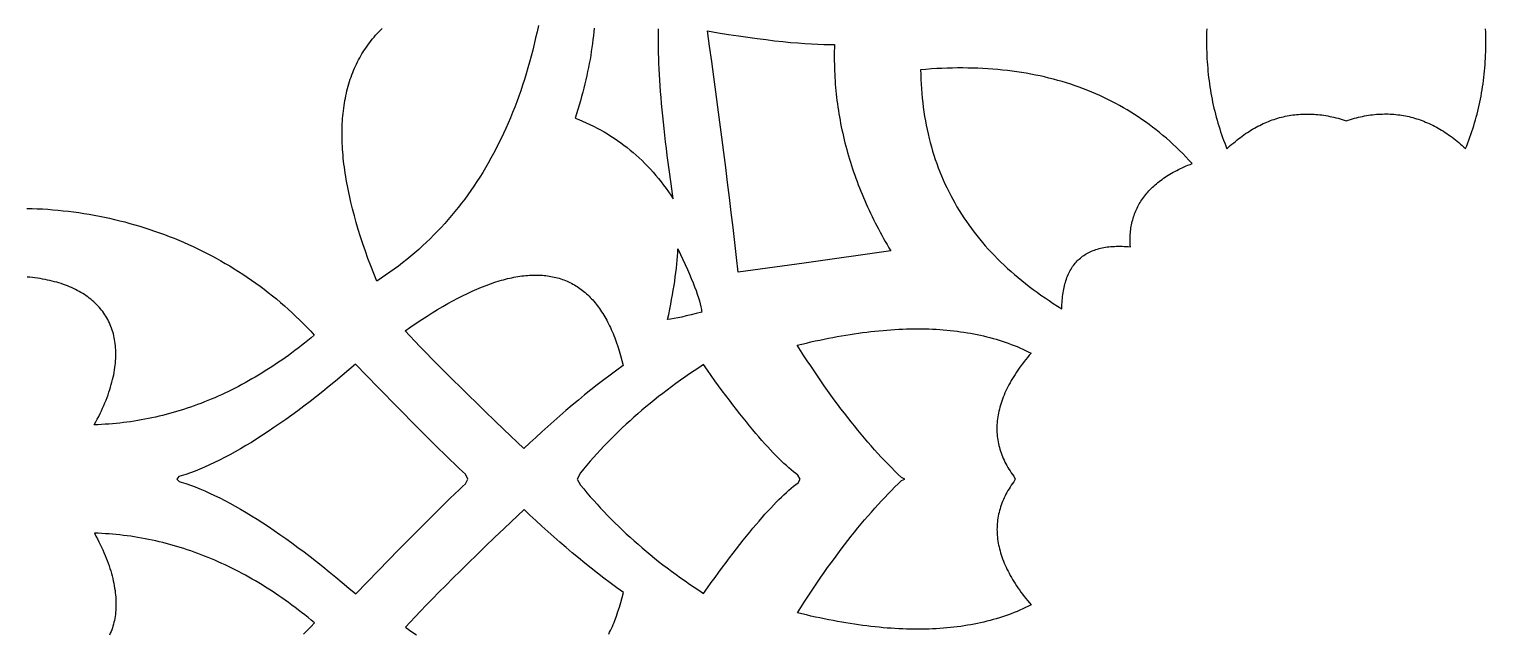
# Model space of a CAD drawing. Extents: x -350 to 350, y -250 to 250.
# Drawn here: x -47 to 5, y -5.5 to 16 of the extents above; entities that cross this region are included whole.
import ezdxf

# ---------------------------------------------------------------- set-up
doc = ezdxf.new("R2010")
doc.units = 0
doc.layers.add('BITMAP_LAYER', color=18, linetype='CONTINUOUS')

msp = doc.modelspace()

# ---------------------------------------------------------------- linework, layer by layer
at = {"layer": 'BITMAP_LAYER'}
for points in [[(-28.804, 16.166), (-28.851, 15.944), (-28.9, 15.724), (-28.951, 15.507), (-29.005, 15.291), (-29.06, 15.078), (-29.117, 14.867), (-29.176, 14.658), (-29.237, 14.451), (-29.301, 14.247), (-29.366, 14.044), (-29.433, 13.844), (-29.503, 13.646), (-29.574, 13.45), (-29.648, 13.256), (-29.723, 13.064), (-29.801, 12.875), (-29.88, 12.687), (-29.962, 12.502), (-30.045, 12.319), (-30.131, 12.138), (-30.219, 11.959), (-30.308, 11.782), (-30.4, 11.608), (-30.494, 11.435), (-30.589, 11.265), (-30.687, 11.097), (-30.787, 10.931), (-30.889, 10.767), (-30.993, 10.606), (-31.099, 10.446), (-31.207, 10.289), (-31.317, 10.134), (-31.428, 9.981), (-31.543, 9.83), (-31.659, 9.681), (-31.777, 9.534), (-31.897, 9.39), (-32.019, 9.247), (-32.143, 9.107), (-32.269, 8.969), (-32.397, 8.833), (-32.528, 8.7), (-32.66, 8.568), (-32.794, 8.439), (-32.931, 8.311), (-33.069, 8.186), (-33.209, 8.063), (-33.352, 7.942), (-33.496, 7.824), (-33.643, 7.707), (-33.791, 7.593), (-33.942, 7.481), (-34.094, 7.37), (-34.249, 7.263), (-34.405, 7.157), (-34.564, 7.053), (-34.673, 7.326), (-34.777, 7.596), (-34.876, 7.862), (-34.969, 8.125), (-35.058, 8.384), (-35.142, 8.64), (-35.221, 8.892), (-35.295, 9.141), (-35.363, 9.387), (-35.427, 9.629), (-35.486, 9.867), (-35.513, 9.986), (-35.539, 10.103), (-35.564, 10.219), (-35.588, 10.335), (-35.61, 10.449), (-35.631, 10.563), (-35.651, 10.676), (-35.67, 10.788), (-35.687, 10.899), (-35.704, 11.01), (-35.719, 11.119), (-35.732, 11.228), (-35.745, 11.335), (-35.756, 11.442), (-35.766, 11.548), (-35.774, 11.654), (-35.782, 11.758), (-35.788, 11.861), (-35.793, 11.964), (-35.796, 12.066), (-35.799, 12.167), (-35.8, 12.267), (-35.799, 12.366), (-35.798, 12.464), (-35.795, 12.562), (-35.791, 12.658), (-35.786, 12.754), (-35.78, 12.849), (-35.772, 12.943), (-35.763, 13.036), (-35.753, 13.129), (-35.742, 13.22), (-35.729, 13.311), (-35.715, 13.401), (-35.7, 13.49), (-35.683, 13.578), (-35.665, 13.665), (-35.646, 13.751), (-35.626, 13.837), (-35.605, 13.921), (-35.582, 14.005), (-35.558, 14.088), (-35.533, 14.17), (-35.506, 14.251), (-35.478, 14.331), (-35.449, 14.411), (-35.419, 14.489), (-35.388, 14.567), (-35.355, 14.644), (-35.321, 14.72), (-35.285, 14.795), (-35.249, 14.87), (-35.211, 14.943), (-35.172, 15.016), (-35.132, 15.088), (-35.09, 15.158), (-35.047, 15.228), (-35.003, 15.298), (-34.958, 15.366), (-34.911, 15.433), (-34.863, 15.5), (-34.814, 15.566), (-34.764, 15.631), (-34.712, 15.695), (-34.659, 15.758), (-34.605, 15.82), (-34.55, 15.882), (-34.493, 15.942), (-34.435, 16.002), (-34.376, 16.061)], [(-26.819, 16.076), (-26.831, 15.94), (-26.844, 15.803), (-26.859, 15.664), (-26.876, 15.525), (-26.895, 15.385), (-26.916, 15.245), (-26.939, 15.103), (-26.963, 14.96), (-26.989, 14.817), (-27.017, 14.672), (-27.047, 14.527), (-27.079, 14.381), (-27.112, 14.234), (-27.148, 14.086), (-27.185, 13.937), (-27.224, 13.787), (-27.265, 13.636), (-27.307, 13.485), (-27.352, 13.332), (-27.398, 13.179), (-27.446, 13.025), (-27.496, 12.87), (-27.361, 12.816), (-27.227, 12.76), (-27.095, 12.701), (-26.965, 12.641), (-26.836, 12.577), (-26.709, 12.512), (-26.584, 12.444), (-26.46, 12.374), (-26.339, 12.302), (-26.218, 12.227), (-26.1, 12.15), (-25.983, 12.07), (-25.868, 11.988), (-25.754, 11.904), (-25.642, 11.818), (-25.532, 11.729), (-25.424, 11.638), (-25.317, 11.544), (-25.212, 11.449), (-25.108, 11.35), (-25.007, 11.25), (-24.906, 11.147), (-24.808, 11.042), (-24.711, 10.935), (-24.616, 10.825), (-24.523, 10.713), (-24.431, 10.598), (-24.341, 10.481), (-24.253, 10.362), (-24.166, 10.241), (-24.081, 10.117), (-23.998, 9.991), (-24.075, 10.521), (-24.147, 11.035), (-24.18, 11.287), (-24.212, 11.535), (-24.242, 11.78), (-24.271, 12.021), (-24.298, 12.258), (-24.323, 12.491), (-24.348, 12.72), (-24.37, 12.946), (-24.391, 13.168), (-24.411, 13.387), (-24.429, 13.601), (-24.445, 13.812), (-24.46, 14.02), (-24.473, 14.223), (-24.485, 14.423), (-24.495, 14.619), (-24.504, 14.811), (-24.511, 15), (-24.517, 15.185), (-24.521, 15.366), (-24.523, 15.544), (-24.524, 15.717), (-24.524, 15.887), (-24.522, 16.054)], [(-4.98, 16.047), (-4.984, 15.928), (-4.986, 15.809), (-4.988, 15.691), (-4.988, 15.573), (-4.987, 15.456), (-4.985, 15.339), (-4.982, 15.223), (-4.977, 15.107), (-4.972, 14.992), (-4.965, 14.877), (-4.957, 14.763), (-4.948, 14.649), (-4.937, 14.536), (-4.926, 14.424), (-4.913, 14.312), (-4.9, 14.2), (-4.885, 14.089), (-4.868, 13.978), (-4.851, 13.868), (-4.833, 13.759), (-4.813, 13.65), (-4.792, 13.541), (-4.77, 13.433), (-4.747, 13.326), (-4.723, 13.219), (-4.697, 13.113), (-4.671, 13.007), (-4.643, 12.901), (-4.614, 12.796), (-4.584, 12.692), (-4.553, 12.588), (-4.52, 12.485), (-4.486, 12.382), (-4.452, 12.28), (-4.416, 12.178), (-4.378, 12.077), (-4.34, 11.976), (-4.301, 11.876), (-4.26, 11.776), (-4.201, 11.831), (-4.141, 11.885), (-4.081, 11.937), (-4.021, 11.989), (-3.961, 12.039), (-3.901, 12.087), (-3.84, 12.135), (-3.779, 12.181), (-3.718, 12.226), (-3.656, 12.27), (-3.595, 12.313), (-3.533, 12.354), (-3.471, 12.394), (-3.409, 12.433), (-3.346, 12.47), (-3.284, 12.506), (-3.221, 12.541), (-3.157, 12.575), (-3.094, 12.608), (-3.03, 12.639), (-2.967, 12.669), (-2.903, 12.698), (-2.838, 12.725), (-2.774, 12.751), (-2.709, 12.776), (-2.644, 12.8), (-2.579, 12.823), (-2.513, 12.844), (-2.448, 12.864), (-2.382, 12.883), (-2.316, 12.9), (-2.249, 12.916), (-2.183, 12.931), (-2.116, 12.945), (-2.049, 12.957), (-1.982, 12.969), (-1.915, 12.979), (-1.847, 12.987), (-1.779, 12.995), (-1.711, 13.001), (-1.643, 13.006), (-1.574, 13.01), (-1.505, 13.012), (-1.436, 13.013), (-1.367, 13.013), (-1.297, 13.012), (-1.228, 13.009), (-1.158, 13.005), (-1.088, 13), (-1.017, 12.994), (-0.947, 12.987), (-0.876, 12.978), (-0.805, 12.968), (-0.734, 12.956), (-0.662, 12.944), (-0.59, 12.93), (-0.519, 12.915), (-0.446, 12.898), (-0.374, 12.881), (-0.301, 12.862), (-0.229, 12.842), (-0.155, 12.82), (-0.082, 12.798), (-0.009, 12.774), (0.065, 12.798), (0.138, 12.821), (0.211, 12.842), (0.284, 12.862), (0.357, 12.881), (0.429, 12.899), (0.501, 12.915), (0.573, 12.93), (0.645, 12.944), (0.716, 12.957), (0.787, 12.968), (0.858, 12.979), (0.929, 12.987), (1, 12.995), (1.07, 13.002), (1.14, 13.007), (1.21, 13.011), (1.28, 13.013), (1.349, 13.015), (1.419, 13.015), (1.488, 13.014), (1.556, 13.011), (1.625, 13.008), (1.693, 13.003), (1.761, 12.997), (1.829, 12.989), (1.897, 12.981), (1.964, 12.971), (2.032, 12.959), (2.099, 12.947), (2.165, 12.933), (2.232, 12.919), (2.298, 12.902), (2.364, 12.885), (2.43, 12.866), (2.496, 12.846), (2.561, 12.825), (2.627, 12.803), (2.692, 12.779), (2.756, 12.754), (2.821, 12.728), (2.885, 12.701), (2.949, 12.672), (3.013, 12.642), (3.077, 12.611), (3.14, 12.578), (3.203, 12.545), (3.266, 12.51), (3.329, 12.473), (3.392, 12.436), (3.454, 12.397), (3.516, 12.357), (3.578, 12.316), (3.64, 12.274), (3.701, 12.23), (3.762, 12.185), (3.823, 12.139), (3.884, 12.091), (3.944, 12.042), (4.005, 11.992), (4.065, 11.941), (4.125, 11.889), (4.184, 11.835), (4.244, 11.78), (4.284, 11.88), (4.323, 11.98), (4.362, 12.081), (4.399, 12.182), (4.435, 12.284), (4.469, 12.386), (4.503, 12.489), (4.535, 12.593), (4.567, 12.696), (4.597, 12.801), (4.625, 12.906), (4.653, 13.011), (4.68, 13.117), (4.705, 13.224), (4.729, 13.331), (4.752, 13.438), (4.774, 13.546), (4.795, 13.655), (4.814, 13.764), (4.833, 13.873), (4.85, 13.983), (4.866, 14.094), (4.881, 14.205), (4.894, 14.316), (4.907, 14.429), (4.918, 14.541), (4.928, 14.654), (4.937, 14.768), (4.945, 14.882), (4.952, 14.997), (4.957, 15.112), (4.962, 15.228), (4.965, 15.344), (4.967, 15.461), (4.968, 15.578), (4.967, 15.696), (4.966, 15.814), (4.963, 15.933), (4.959, 16.052)], [(-47.037, 9.65), (-46.851, 9.645), (-46.665, 9.638), (-46.479, 9.628), (-46.293, 9.616), (-46.107, 9.602), (-45.922, 9.585), (-45.736, 9.567), (-45.551, 9.545), (-45.367, 9.522), (-45.183, 9.496), (-44.999, 9.468), (-44.815, 9.438), (-44.633, 9.406), (-44.45, 9.371), (-44.268, 9.334), (-44.087, 9.295), (-43.906, 9.253), (-43.725, 9.21), (-43.546, 9.164), (-43.367, 9.115), (-43.188, 9.065), (-43.01, 9.012), (-42.833, 8.958), (-42.657, 8.9), (-42.482, 8.841), (-42.307, 8.78), (-42.133, 8.716), (-41.96, 8.65), (-41.788, 8.582), (-41.617, 8.512), (-41.447, 8.439), (-41.278, 8.365), (-41.109, 8.288), (-40.942, 8.209), (-40.776, 8.128), (-40.611, 8.044), (-40.447, 7.959), (-40.284, 7.871), (-40.122, 7.781), (-39.962, 7.689), (-39.803, 7.595), (-39.645, 7.499), (-39.488, 7.4), (-39.332, 7.3), (-39.178, 7.197), (-39.025, 7.092), (-38.874, 6.985), (-38.724, 6.876), (-38.576, 6.765), (-38.429, 6.651), (-38.283, 6.536), (-38.139, 6.418), (-37.997, 6.299), (-37.856, 6.177), (-37.717, 6.053), (-37.579, 5.927), (-37.443, 5.799), (-37.309, 5.669), (-37.176, 5.537), (-37.046, 5.402), (-36.917, 5.266), (-36.789, 5.127), (-36.904, 5.032), (-37.019, 4.939), (-37.134, 4.846), (-37.25, 4.756), (-37.365, 4.666), (-37.481, 4.578), (-37.598, 4.492), (-37.714, 4.407), (-37.831, 4.323), (-37.948, 4.241), (-38.065, 4.16), (-38.182, 4.081), (-38.3, 4.003), (-38.418, 3.927), (-38.536, 3.852), (-38.655, 3.778), (-38.773, 3.706), (-38.892, 3.635), (-39.011, 3.566), (-39.131, 3.498), (-39.25, 3.432), (-39.37, 3.367), (-39.491, 3.303), (-39.611, 3.241), (-39.732, 3.18), (-39.853, 3.121), (-39.974, 3.063), (-40.095, 3.007), (-40.217, 2.952), (-40.339, 2.898), (-40.461, 2.846), (-40.583, 2.795), (-40.706, 2.746), (-40.829, 2.698), (-40.952, 2.652), (-41.075, 2.607), (-41.199, 2.564), (-41.323, 2.522), (-41.447, 2.481), (-41.572, 2.442), (-41.696, 2.404), (-41.821, 2.368), (-41.946, 2.333), (-42.072, 2.299), (-42.197, 2.267), (-42.323, 2.237), (-42.449, 2.207), (-42.576, 2.18), (-42.702, 2.153), (-42.829, 2.129), (-42.956, 2.105), (-43.084, 2.083), (-43.211, 2.063), (-43.339, 2.043), (-43.467, 2.026), (-43.596, 2.01), (-43.724, 1.995), (-43.853, 1.981), (-43.982, 1.969), (-44.112, 1.959), (-44.241, 1.95), (-44.371, 1.942), (-44.501, 1.936), (-44.632, 1.931), (-44.577, 2.033), (-44.524, 2.134), (-44.473, 2.234), (-44.425, 2.333), (-44.378, 2.431), (-44.334, 2.529), (-44.291, 2.625), (-44.251, 2.721), (-44.213, 2.816), (-44.176, 2.91), (-44.142, 3.004), (-44.11, 3.096), (-44.08, 3.188), (-44.052, 3.278), (-44.026, 3.368), (-44.002, 3.457), (-43.98, 3.545), (-43.959, 3.632), (-43.941, 3.718), (-43.925, 3.803), (-43.911, 3.888), (-43.898, 3.971), (-43.888, 4.054), (-43.879, 4.135), (-43.872, 4.216), (-43.867, 4.296), (-43.865, 4.374), (-43.863, 4.452), (-43.864, 4.529), (-43.867, 4.605), (-43.871, 4.68), (-43.878, 4.754), (-43.886, 4.827), (-43.896, 4.899), (-43.907, 4.97), (-43.921, 5.039), (-43.936, 5.108), (-43.953, 5.176), (-43.972, 5.243), (-43.993, 5.309), (-44.015, 5.374), (-44.039, 5.438), (-44.065, 5.501), (-44.092, 5.563), (-44.121, 5.624), (-44.152, 5.684), (-44.185, 5.742), (-44.219, 5.8), (-44.255, 5.857), (-44.292, 5.912), (-44.331, 5.967), (-44.372, 6.02), (-44.414, 6.072), (-44.458, 6.123), (-44.504, 6.174), (-44.551, 6.223), (-44.6, 6.271), (-44.65, 6.317), (-44.702, 6.363), (-44.755, 6.408), (-44.81, 6.451), (-44.867, 6.493), (-44.925, 6.535), (-44.984, 6.575), (-45.045, 6.614), (-45.108, 6.651), (-45.172, 6.688), (-45.237, 6.723), (-45.304, 6.758), (-45.372, 6.791), (-45.442, 6.823), (-45.513, 6.854), (-45.586, 6.883), (-45.66, 6.911), (-45.735, 6.939), (-45.812, 6.965), (-45.89, 6.989), (-45.97, 7.013), (-46.051, 7.035), (-46.133, 7.056), (-46.217, 7.076), (-46.302, 7.095), (-46.388, 7.112), (-46.475, 7.129), (-46.564, 7.143), (-46.654, 7.157), (-46.746, 7.17), (-46.838, 7.181), (-46.932, 7.191), (-47.027, 7.199)], [(-26.295, -5.532), (-26.263, -5.466), (-26.23, -5.398), (-26.198, -5.328), (-26.167, -5.258), (-26.137, -5.186), (-26.107, -5.113), (-26.078, -5.039), (-26.021, -4.887), (-25.967, -4.729), (-25.915, -4.567), (-25.866, -4.4), (-25.819, -4.227), (-25.774, -4.05), (-26.007, -3.879), (-26.239, -3.707), (-26.469, -3.533), (-26.697, -3.356), (-26.924, -3.178), (-27.149, -2.998), (-27.373, -2.815), (-27.595, -2.631), (-27.815, -2.445), (-28.034, -2.256), (-28.252, -2.066), (-28.467, -1.874), (-28.682, -1.68), (-28.894, -1.484), (-29.105, -1.285), (-29.314, -1.085), (-30.026, -1.765), (-30.362, -2.088), (-30.686, -2.4), (-30.996, -2.701), (-31.293, -2.991), (-31.577, -3.27), (-31.848, -3.538), (-32.106, -3.795), (-32.35, -4.04), (-32.582, -4.275), (-32.801, -4.499), (-33.006, -4.711), (-33.199, -4.913), (-33.379, -5.103), (-33.545, -5.282), (-33.347, -5.421), (-33.151, -5.555)], [(-37.171, -5.537), (-37.041, -5.402), (-36.912, -5.266), (-36.784, -5.127), (-36.899, -5.032), (-37.014, -4.939), (-37.129, -4.846), (-37.245, -4.756), (-37.36, -4.666), (-37.476, -4.578), (-37.593, -4.492), (-37.709, -4.407), (-37.826, -4.323), (-37.943, -4.241), (-38.06, -4.16), (-38.177, -4.081), (-38.295, -4.003), (-38.413, -3.927), (-38.531, -3.852), (-38.65, -3.778), (-38.768, -3.706), (-38.887, -3.635), (-39.006, -3.566), (-39.126, -3.498), (-39.245, -3.432), (-39.365, -3.367), (-39.486, -3.303), (-39.606, -3.241), (-39.727, -3.18), (-39.848, -3.121), (-39.969, -3.063), (-40.09, -3.007), (-40.212, -2.952), (-40.334, -2.898), (-40.456, -2.846), (-40.578, -2.795), (-40.701, -2.746), (-40.824, -2.698), (-40.947, -2.652), (-41.071, -2.607), (-41.194, -2.564), (-41.318, -2.522), (-41.442, -2.481), (-41.567, -2.442), (-41.691, -2.404), (-41.816, -2.368), (-41.941, -2.333), (-42.067, -2.299), (-42.192, -2.267), (-42.318, -2.237), (-42.444, -2.207), (-42.571, -2.18), (-42.697, -2.153), (-42.824, -2.129), (-42.951, -2.105), (-43.079, -2.083), (-43.206, -2.063), (-43.334, -2.043), (-43.463, -2.026), (-43.591, -2.009), (-43.72, -1.995), (-43.848, -1.981), (-43.978, -1.969), (-44.107, -1.959), (-44.237, -1.95), (-44.366, -1.942), (-44.497, -1.936), (-44.627, -1.931), (-44.572, -2.033), (-44.519, -2.133), (-44.468, -2.234), (-44.42, -2.333), (-44.373, -2.431), (-44.329, -2.529), (-44.286, -2.625), (-44.246, -2.721), (-44.208, -2.816), (-44.172, -2.91), (-44.137, -3.004), (-44.105, -3.096), (-44.075, -3.188), (-44.047, -3.278), (-44.021, -3.368), (-43.997, -3.457), (-43.975, -3.545), (-43.954, -3.632), (-43.936, -3.718), (-43.92, -3.803), (-43.906, -3.888), (-43.893, -3.971), (-43.883, -4.054), (-43.874, -4.135), (-43.867, -4.216), (-43.863, -4.295), (-43.86, -4.374), (-43.859, -4.452), (-43.859, -4.529), (-43.862, -4.605), (-43.866, -4.68), (-43.873, -4.754), (-43.881, -4.827), (-43.891, -4.899), (-43.903, -4.969), (-43.916, -5.039), (-43.931, -5.108), (-43.948, -5.176), (-43.967, -5.243), (-43.988, -5.309), (-44.01, -5.374), (-44.034, -5.438), (-44.06, -5.501), (-44.087, -5.563)]]:
    msp.add_lwpolyline(points, dxfattribs=at)
for points in [[(-22.779, 15.973), (-22.398, 15.911), (-22.03, 15.853), (-21.675, 15.799), (-21.333, 15.75), (-21.004, 15.705), (-20.688, 15.664), (-20.386, 15.628), (-20.096, 15.596), (-19.819, 15.568), (-19.556, 15.545), (-19.305, 15.526), (-19.068, 15.512), (-18.843, 15.501), (-18.632, 15.495), (-18.531, 15.494), (-18.434, 15.494), (-18.339, 15.495), (-18.248, 15.497), (-18.252, 15.378), (-18.255, 15.259), (-18.256, 15.14), (-18.256, 15.022), (-18.256, 14.903), (-18.254, 14.785), (-18.251, 14.666), (-18.247, 14.548), (-18.241, 14.43), (-18.235, 14.313), (-18.228, 14.195), (-18.219, 14.077), (-18.209, 13.96), (-18.199, 13.842), (-18.187, 13.725), (-18.174, 13.608), (-18.16, 13.491), (-18.144, 13.374), (-18.128, 13.258), (-18.111, 13.141), (-18.092, 13.024), (-18.072, 12.908), (-18.052, 12.792), (-18.03, 12.676), (-18.007, 12.56), (-17.983, 12.444), (-17.957, 12.328), (-17.931, 12.213), (-17.903, 12.097), (-17.875, 11.982), (-17.845, 11.867), (-17.814, 11.751), (-17.783, 11.636), (-17.749, 11.522), (-17.715, 11.407), (-17.68, 11.292), (-17.644, 11.178), (-17.606, 11.063), (-17.568, 10.949), (-17.528, 10.835), (-17.487, 10.721), (-17.445, 10.607), (-17.402, 10.493), (-17.358, 10.38), (-17.313, 10.266), (-17.267, 10.153), (-17.219, 10.04), (-17.17, 9.927), (-17.121, 9.814), (-17.07, 9.701), (-17.018, 9.588), (-16.965, 9.475), (-16.911, 9.363), (-16.856, 9.251), (-16.799, 9.138), (-16.742, 9.026), (-16.683, 8.914), (-16.623, 8.802), (-16.563, 8.691), (-16.501, 8.579), (-16.438, 8.468), (-16.373, 8.356), (-16.308, 8.245), (-16.242, 8.134), (-19.329, 7.701), (-21.682, 7.369), (-21.742, 7.901), (-21.803, 8.434), (-21.865, 8.967), (-21.928, 9.501), (-21.992, 10.036), (-22.058, 10.572), (-22.125, 11.109), (-22.193, 11.646), (-22.262, 12.184), (-22.332, 12.723), (-22.404, 13.263), (-22.476, 13.803), (-22.55, 14.344), (-22.625, 14.887), (-22.702, 15.429)], [(-5.504, 11.248), (-5.614, 11.368), (-5.726, 11.486), (-5.838, 11.602), (-5.952, 11.715), (-6.068, 11.827), (-6.184, 11.936), (-6.302, 12.043), (-6.421, 12.148), (-6.542, 12.251), (-6.663, 12.351), (-6.786, 12.45), (-6.911, 12.546), (-7.037, 12.64), (-7.164, 12.732), (-7.292, 12.822), (-7.421, 12.91), (-7.552, 12.996), (-7.685, 13.079), (-7.818, 13.16), (-7.953, 13.239), (-8.089, 13.316), (-8.227, 13.391), (-8.365, 13.464), (-8.505, 13.534), (-8.647, 13.603), (-8.79, 13.669), (-8.934, 13.733), (-9.079, 13.795), (-9.225, 13.855), (-9.373, 13.912), (-9.523, 13.968), (-9.673, 14.021), (-9.825, 14.072), (-9.978, 14.121), (-10.133, 14.168), (-10.288, 14.213), (-10.445, 14.255), (-10.604, 14.296), (-10.763, 14.334), (-10.924, 14.37), (-11.087, 14.404), (-11.25, 14.436), (-11.415, 14.465), (-11.581, 14.493), (-11.749, 14.518), (-11.918, 14.541), (-12.088, 14.562), (-12.259, 14.581), (-12.432, 14.598), (-12.606, 14.613), (-12.782, 14.625), (-12.958, 14.635), (-13.136, 14.643), (-13.316, 14.649), (-13.496, 14.653), (-13.678, 14.655), (-13.861, 14.654), (-14.046, 14.652), (-14.232, 14.647), (-14.419, 14.64), (-14.607, 14.631), (-14.797, 14.619), (-14.988, 14.606), (-15.18, 14.59), (-15.177, 14.419), (-15.171, 14.249), (-15.162, 14.08), (-15.152, 13.912), (-15.139, 13.745), (-15.123, 13.58), (-15.105, 13.416), (-15.085, 13.253), (-15.062, 13.091), (-15.037, 12.93), (-15.01, 12.771), (-14.98, 12.613), (-14.948, 12.456), (-14.913, 12.301), (-14.876, 12.146), (-14.837, 11.993), (-14.795, 11.841), (-14.751, 11.69), (-14.704, 11.541), (-14.655, 11.392), (-14.604, 11.245), (-14.551, 11.099), (-14.495, 10.955), (-14.436, 10.811), (-14.375, 10.669), (-14.312, 10.528), (-14.246, 10.388), (-14.179, 10.25), (-14.108, 10.112), (-14.035, 9.976), (-13.96, 9.841), (-13.883, 9.707), (-13.803, 9.575), (-13.721, 9.444), (-13.636, 9.314), (-13.549, 9.185), (-13.46, 9.057), (-13.368, 8.931), (-13.274, 8.806), (-13.177, 8.682), (-13.078, 8.559), (-12.977, 8.437), (-12.873, 8.317), (-12.767, 8.198), (-12.658, 8.08), (-12.548, 7.963), (-12.434, 7.848), (-12.319, 7.734), (-12.201, 7.621), (-12.08, 7.509), (-11.957, 7.398), (-11.832, 7.289), (-11.705, 7.181), (-11.575, 7.074), (-11.442, 6.968), (-11.308, 6.864), (-11.171, 6.761), (-11.031, 6.658), (-10.889, 6.558), (-10.745, 6.458), (-10.598, 6.36), (-10.449, 6.263), (-10.298, 6.167), (-10.144, 6.072), (-10.143, 6.148), (-10.141, 6.222), (-10.137, 6.295), (-10.132, 6.367), (-10.126, 6.437), (-10.119, 6.506), (-10.111, 6.574), (-10.101, 6.641), (-10.091, 6.706), (-10.079, 6.77), (-10.066, 6.832), (-10.052, 6.893), (-10.037, 6.953), (-10.02, 7.012), (-10.002, 7.069), (-9.984, 7.125), (-9.964, 7.18), (-9.943, 7.234), (-9.92, 7.286), (-9.897, 7.337), (-9.872, 7.386), (-9.846, 7.434), (-9.819, 7.481), (-9.791, 7.527), (-9.762, 7.571), (-9.731, 7.614), (-9.699, 7.656), (-9.667, 7.696), (-9.633, 7.735), (-9.597, 7.773), (-9.561, 7.809), (-9.523, 7.844), (-9.485, 7.878), (-9.445, 7.91), (-9.404, 7.942), (-9.362, 7.972), (-9.318, 8), (-9.274, 8.027), (-9.228, 8.053), (-9.181, 8.078), (-9.133, 8.101), (-9.084, 8.123), (-9.033, 8.144), (-8.982, 8.163), (-8.929, 8.182), (-8.875, 8.198), (-8.82, 8.214), (-8.764, 8.228), (-8.706, 8.241), (-8.648, 8.252), (-8.588, 8.263), (-8.527, 8.272), (-8.465, 8.279), (-8.401, 8.286), (-8.337, 8.291), (-8.271, 8.294), (-8.205, 8.297), (-8.137, 8.298), (-8.067, 8.298), (-7.997, 8.296), (-7.926, 8.293), (-7.853, 8.289), (-7.779, 8.284), (-7.704, 8.277), (-7.708, 8.341), (-7.711, 8.404), (-7.712, 8.467), (-7.713, 8.53), (-7.712, 8.592), (-7.71, 8.653), (-7.706, 8.714), (-7.702, 8.774), (-7.696, 8.833), (-7.689, 8.892), (-7.681, 8.951), (-7.671, 9.009), (-7.661, 9.066), (-7.649, 9.123), (-7.636, 9.179), (-7.621, 9.235), (-7.606, 9.29), (-7.589, 9.344), (-7.571, 9.398), (-7.552, 9.452), (-7.532, 9.505), (-7.51, 9.557), (-7.487, 9.609), (-7.463, 9.66), (-7.438, 9.71), (-7.411, 9.76), (-7.384, 9.81), (-7.355, 9.859), (-7.325, 9.907), (-7.293, 9.955), (-7.261, 10.002), (-7.227, 10.049), (-7.192, 10.095), (-7.156, 10.141), (-7.119, 10.186), (-7.08, 10.23), (-7.04, 10.274), (-6.999, 10.318), (-6.957, 10.36), (-6.913, 10.403), (-6.869, 10.444), (-6.823, 10.485), (-6.775, 10.526), (-6.727, 10.566), (-6.677, 10.605), (-6.627, 10.644), (-6.575, 10.682), (-6.521, 10.72), (-6.467, 10.757), (-6.411, 10.794), (-6.354, 10.83), (-6.296, 10.866), (-6.237, 10.901), (-6.177, 10.935), (-6.115, 10.969), (-6.052, 11.002), (-5.988, 11.035), (-5.922, 11.067), (-5.856, 11.098), (-5.788, 11.129), (-5.719, 11.16), (-5.649, 11.19), (-5.577, 11.219)], [(-23.832, 8.201), (-23.738, 8.008), (-23.65, 7.823), (-23.568, 7.644), (-23.491, 7.473), (-23.419, 7.308), (-23.352, 7.15), (-23.291, 6.999), (-23.235, 6.855), (-23.185, 6.719), (-23.139, 6.589), (-23.1, 6.465), (-23.065, 6.349), (-23.036, 6.24), (-23.012, 6.138), (-22.994, 6.043), (-22.987, 5.998), (-22.981, 5.954), (-23.177, 5.901), (-23.361, 5.854), (-23.532, 5.812), (-23.69, 5.776), (-23.836, 5.745), (-23.968, 5.72), (-24.089, 5.7), (-24.196, 5.686), (-24.157, 5.87), (-24.12, 6.051), (-24.086, 6.228), (-24.053, 6.401), (-24.023, 6.57), (-23.994, 6.736), (-23.968, 6.899), (-23.944, 7.058), (-23.923, 7.213), (-23.903, 7.365), (-23.886, 7.513), (-23.871, 7.658), (-23.858, 7.799), (-23.847, 7.936), (-23.838, 8.07)], [(-33.55, 5.282), (-33.352, 5.421), (-33.156, 5.555), (-32.962, 5.684), (-32.771, 5.808), (-32.583, 5.927), (-32.397, 6.04), (-32.213, 6.149), (-32.032, 6.253), (-31.853, 6.351), (-31.676, 6.445), (-31.503, 6.534), (-31.331, 6.617), (-31.162, 6.696), (-30.995, 6.77), (-30.831, 6.838), (-30.67, 6.902), (-30.51, 6.96), (-30.353, 7.014), (-30.199, 7.062), (-30.123, 7.085), (-30.047, 7.106), (-29.972, 7.126), (-29.898, 7.144), (-29.824, 7.162), (-29.751, 7.178), (-29.678, 7.193), (-29.606, 7.206), (-29.535, 7.219), (-29.464, 7.23), (-29.394, 7.239), (-29.324, 7.248), (-29.255, 7.255), (-29.187, 7.261), (-29.119, 7.266), (-29.052, 7.27), (-28.985, 7.272), (-28.919, 7.273), (-28.854, 7.273), (-28.79, 7.271), (-28.725, 7.269), (-28.662, 7.265), (-28.599, 7.259), (-28.537, 7.253), (-28.475, 7.245), (-28.414, 7.236), (-28.354, 7.226), (-28.294, 7.214), (-28.235, 7.202), (-28.176, 7.188), (-28.118, 7.172), (-28.061, 7.156), (-28.004, 7.138), (-27.948, 7.119), (-27.893, 7.099), (-27.838, 7.077), (-27.783, 7.054), (-27.73, 7.03), (-27.677, 7.005), (-27.624, 6.978), (-27.572, 6.951), (-27.521, 6.921), (-27.47, 6.891), (-27.42, 6.86), (-27.371, 6.827), (-27.322, 6.793), (-27.274, 6.757), (-27.226, 6.721), (-27.179, 6.683), (-27.133, 6.644), (-27.087, 6.603), (-27.042, 6.562), (-26.998, 6.519), (-26.954, 6.475), (-26.91, 6.429), (-26.868, 6.383), (-26.826, 6.335), (-26.784, 6.286), (-26.743, 6.235), (-26.703, 6.183), (-26.663, 6.131), (-26.624, 6.076), (-26.586, 6.021), (-26.548, 5.964), (-26.511, 5.906), (-26.474, 5.847), (-26.438, 5.787), (-26.403, 5.725), (-26.368, 5.662), (-26.334, 5.598), (-26.3, 5.532), (-26.267, 5.466), (-26.235, 5.398), (-26.203, 5.328), (-26.172, 5.258), (-26.142, 5.186), (-26.112, 5.113), (-26.083, 5.039), (-26.026, 4.887), (-25.972, 4.729), (-25.92, 4.567), (-25.871, 4.4), (-25.824, 4.227), (-25.779, 4.05), (-26.012, 3.879), (-26.244, 3.707), (-26.474, 3.533), (-26.702, 3.356), (-26.929, 3.178), (-27.154, 2.998), (-27.378, 2.815), (-27.6, 2.631), (-27.82, 2.445), (-28.039, 2.256), (-28.257, 2.066), (-28.472, 1.874), (-28.686, 1.68), (-28.899, 1.484), (-29.11, 1.286), (-29.319, 1.085), (-30.031, 1.765), (-30.367, 2.088), (-30.69, 2.4), (-31.001, 2.701), (-31.298, 2.991), (-31.582, 3.27), (-31.853, 3.538), (-32.11, 3.795), (-32.355, 4.04), (-32.587, 4.275), (-32.806, 4.499), (-33.011, 4.711), (-33.204, 4.913), (-33.384, 5.103)], [(-15.738, 0), (-15.861, 0.051), (-15.98, 0.166), (-16.1, 0.284), (-16.22, 0.405), (-16.34, 0.528), (-16.46, 0.654), (-16.58, 0.782), (-16.699, 0.912), (-16.819, 1.045), (-16.939, 1.18), (-17.059, 1.318), (-17.179, 1.458), (-17.299, 1.6), (-17.419, 1.745), (-17.538, 1.892), (-17.658, 2.042), (-17.778, 2.194), (-17.898, 2.349), (-18.018, 2.506), (-18.138, 2.666), (-18.258, 2.828), (-18.377, 2.992), (-18.497, 3.159), (-18.617, 3.328), (-18.737, 3.5), (-18.857, 3.674), (-18.977, 3.851), (-19.097, 4.03), (-19.217, 4.211), (-19.337, 4.395), (-19.456, 4.581), (-19.576, 4.77), (-19.414, 4.81), (-19.252, 4.848), (-19.092, 4.885), (-18.932, 4.921), (-18.774, 4.955), (-18.616, 4.988), (-18.46, 5.019), (-18.305, 5.049), (-18.15, 5.078), (-17.997, 5.105), (-17.845, 5.131), (-17.693, 5.155), (-17.543, 5.178), (-17.394, 5.2), (-17.246, 5.22), (-17.099, 5.239), (-16.953, 5.256), (-16.807, 5.272), (-16.663, 5.287), (-16.52, 5.3), (-16.378, 5.312), (-16.237, 5.322), (-16.097, 5.331), (-15.959, 5.339), (-15.821, 5.345), (-15.684, 5.35), (-15.548, 5.353), (-15.413, 5.355), (-15.279, 5.356), (-15.147, 5.355), (-15.015, 5.353), (-14.884, 5.349), (-14.754, 5.344), (-14.626, 5.337), (-14.498, 5.33), (-14.372, 5.32), (-14.246, 5.31), (-14.121, 5.297), (-13.998, 5.284), (-13.875, 5.269), (-13.754, 5.253), (-13.634, 5.235), (-13.514, 5.216), (-13.396, 5.195), (-13.278, 5.174), (-13.162, 5.15), (-13.047, 5.126), (-12.933, 5.099), (-12.819, 5.072), (-12.707, 5.043), (-12.596, 5.013), (-12.486, 4.981), (-12.377, 4.948), (-12.269, 4.913), (-12.161, 4.877), (-12.055, 4.84), (-11.95, 4.801), (-11.846, 4.761), (-11.743, 4.719), (-11.642, 4.676), (-11.541, 4.632), (-11.441, 4.586), (-11.342, 4.539), (-11.244, 4.491), (-11.309, 4.414), (-11.372, 4.337), (-11.433, 4.26), (-11.493, 4.184), (-11.551, 4.108), (-11.607, 4.032), (-11.661, 3.956), (-11.713, 3.881), (-11.764, 3.806), (-11.813, 3.731), (-11.86, 3.656), (-11.905, 3.582), (-11.949, 3.508), (-11.991, 3.434), (-12.031, 3.36), (-12.069, 3.287), (-12.105, 3.213), (-12.14, 3.14), (-12.173, 3.068), (-12.204, 2.995), (-12.233, 2.923), (-12.261, 2.851), (-12.287, 2.779), (-12.311, 2.707), (-12.333, 2.636), (-12.353, 2.565), (-12.372, 2.494), (-12.389, 2.423), (-12.404, 2.353), (-12.417, 2.283), (-12.429, 2.213), (-12.439, 2.143), (-12.447, 2.074), (-12.453, 2.004), (-12.458, 1.935), (-12.46, 1.867), (-12.461, 1.798), (-12.46, 1.73), (-12.458, 1.662), (-12.453, 1.594), (-12.447, 1.526), (-12.439, 1.459), (-12.429, 1.392), (-12.418, 1.325), (-12.405, 1.258), (-12.39, 1.192), (-12.373, 1.126), (-12.354, 1.06), (-12.334, 0.994), (-12.311, 0.929), (-12.287, 0.863), (-12.262, 0.798), (-12.234, 0.734), (-12.205, 0.669), (-12.174, 0.605), (-12.141, 0.541), (-12.106, 0.477), (-12.07, 0.413), (-12.032, 0.35), (-11.992, 0.287), (-11.95, 0.224), (-11.907, 0.161), (-11.861, 0.099), (-11.812, 0), (-11.857, -0.099), (-11.902, -0.161), (-11.946, -0.224), (-11.987, -0.287), (-12.027, -0.35), (-12.065, -0.413), (-12.102, -0.477), (-12.136, -0.541), (-12.169, -0.605), (-12.2, -0.669), (-12.23, -0.734), (-12.257, -0.798), (-12.283, -0.863), (-12.307, -0.929), (-12.329, -0.994), (-12.349, -1.06), (-12.368, -1.126), (-12.385, -1.192), (-12.4, -1.258), (-12.413, -1.325), (-12.425, -1.392), (-12.434, -1.459), (-12.442, -1.526), (-12.449, -1.594), (-12.453, -1.662), (-12.456, -1.73), (-12.457, -1.798), (-12.456, -1.867), (-12.453, -1.935), (-12.448, -2.004), (-12.442, -2.074), (-12.434, -2.143), (-12.424, -2.213), (-12.413, -2.283), (-12.399, -2.353), (-12.384, -2.423), (-12.367, -2.494), (-12.349, -2.565), (-12.328, -2.636), (-12.306, -2.707), (-12.282, -2.779), (-12.256, -2.851), (-12.229, -2.923), (-12.199, -2.995), (-12.168, -3.068), (-12.135, -3.14), (-12.101, -3.213), (-12.064, -3.287), (-12.026, -3.36), (-11.986, -3.434), (-11.944, -3.508), (-11.901, -3.582), (-11.855, -3.656), (-11.808, -3.731), (-11.759, -3.806), (-11.709, -3.881), (-11.656, -3.956), (-11.602, -4.032), (-11.546, -4.108), (-11.488, -4.184), (-11.429, -4.26), (-11.367, -4.337), (-11.304, -4.414), (-11.239, -4.491), (-11.337, -4.539), (-11.436, -4.586), (-11.536, -4.632), (-11.637, -4.676), (-11.739, -4.719), (-11.842, -4.761), (-11.946, -4.801), (-12.051, -4.84), (-12.157, -4.877), (-12.264, -4.913), (-12.372, -4.948), (-12.481, -4.981), (-12.591, -5.013), (-12.702, -5.043), (-12.815, -5.072), (-12.928, -5.099), (-13.042, -5.126), (-13.157, -5.15), (-13.274, -5.174), (-13.391, -5.195), (-13.509, -5.216), (-13.629, -5.235), (-13.749, -5.253), (-13.871, -5.269), (-13.993, -5.284), (-14.117, -5.297), (-14.241, -5.31), (-14.367, -5.32), (-14.493, -5.33), (-14.621, -5.337), (-14.75, -5.344), (-14.879, -5.349), (-15.01, -5.353), (-15.142, -5.355), (-15.275, -5.356), (-15.408, -5.355), (-15.543, -5.353), (-15.679, -5.35), (-15.816, -5.345), (-15.954, -5.339), (-16.093, -5.331), (-16.233, -5.322), (-16.374, -5.312), (-16.516, -5.3), (-16.659, -5.287), (-16.803, -5.272), (-16.948, -5.256), (-17.094, -5.239), (-17.241, -5.22), (-17.389, -5.2), (-17.539, -5.178), (-17.689, -5.155), (-17.84, -5.131), (-17.992, -5.105), (-18.146, -5.078), (-18.3, -5.049), (-18.455, -5.019), (-18.612, -4.988), (-18.769, -4.955), (-18.928, -4.921), (-19.087, -4.885), (-19.248, -4.848), (-19.409, -4.81), (-19.572, -4.77), (-19.452, -4.581), (-19.332, -4.395), (-19.212, -4.211), (-19.092, -4.03), (-18.972, -3.851), (-18.852, -3.674), (-18.732, -3.5), (-18.613, -3.328), (-18.493, -3.159), (-18.373, -2.992), (-18.253, -2.828), (-18.133, -2.666), (-18.013, -2.506), (-17.893, -2.349), (-17.773, -2.194), (-17.654, -2.042), (-17.534, -1.892), (-17.414, -1.745), (-17.294, -1.6), (-17.174, -1.458), (-17.054, -1.317), (-16.934, -1.18), (-16.815, -1.045), (-16.695, -0.912), (-16.575, -0.781), (-16.455, -0.654), (-16.335, -0.528), (-16.215, -0.405), (-16.096, -0.284), (-15.976, -0.166), (-15.856, -0.05)], [(-31.315, 0), (-31.402, 0.168), (-31.508, 0.264), (-31.636, 0.383), (-31.786, 0.526), (-31.959, 0.693), (-32.154, 0.883), (-32.371, 1.098), (-32.61, 1.335), (-32.871, 1.597), (-33.154, 1.882), (-33.788, 2.524), (-34.51, 3.26), (-35.32, 4.091), (-35.559, 3.887), (-35.796, 3.688), (-36.03, 3.494), (-36.261, 3.305), (-36.49, 3.121), (-36.716, 2.942), (-36.939, 2.768), (-37.16, 2.599), (-37.379, 2.436), (-37.594, 2.277), (-37.808, 2.123), (-38.018, 1.975), (-38.227, 1.831), (-38.432, 1.692), (-38.635, 1.559), (-38.836, 1.43), (-39.034, 1.307), (-39.229, 1.189), (-39.422, 1.075), (-39.612, 0.967), (-39.8, 0.864), (-39.985, 0.766), (-40.167, 0.672), (-40.347, 0.584), (-40.524, 0.501), (-40.699, 0.423), (-40.872, 0.35), (-41.041, 0.282), (-41.208, 0.219), (-41.373, 0.162), (-41.535, 0.109), (-41.615, 0.084), (-41.692, 0), (-41.61, -0.084), (-41.53, -0.109), (-41.368, -0.162), (-41.203, -0.219), (-41.036, -0.282), (-40.867, -0.35), (-40.694, -0.423), (-40.52, -0.501), (-40.342, -0.584), (-40.162, -0.672), (-39.98, -0.766), (-39.795, -0.864), (-39.607, -0.967), (-39.417, -1.075), (-39.224, -1.189), (-39.029, -1.307), (-38.831, -1.43), (-38.63, -1.559), (-38.427, -1.692), (-38.222, -1.831), (-38.014, -1.975), (-37.803, -2.123), (-37.59, -2.277), (-37.374, -2.436), (-37.155, -2.599), (-36.934, -2.768), (-36.711, -2.942), (-36.485, -3.121), (-36.256, -3.305), (-36.025, -3.494), (-35.791, -3.688), (-35.554, -3.887), (-35.315, -4.091), (-34.505, -3.26), (-33.783, -2.524), (-33.149, -1.882), (-32.866, -1.597), (-32.605, -1.335), (-32.366, -1.097), (-32.149, -0.883), (-31.954, -0.693), (-31.781, -0.526), (-31.631, -0.383), (-31.503, -0.264), (-31.397, -0.168)], [(-19.471, 0), (-19.55, 0.137), (-19.629, 0.196), (-19.71, 0.26), (-19.793, 0.328), (-19.878, 0.4), (-19.965, 0.477), (-20.054, 0.559), (-20.145, 0.645), (-20.237, 0.736), (-20.332, 0.831), (-20.429, 0.931), (-20.528, 1.035), (-20.629, 1.144), (-20.731, 1.258), (-20.836, 1.376), (-20.943, 1.499), (-21.051, 1.626), (-21.162, 1.757), (-21.275, 1.894), (-21.389, 2.034), (-21.506, 2.18), (-21.624, 2.329), (-21.745, 2.484), (-21.868, 2.643), (-21.992, 2.806), (-22.119, 2.974), (-22.247, 3.147), (-22.378, 3.324), (-22.51, 3.506), (-22.644, 3.692), (-22.781, 3.883), (-22.919, 4.078), (-23.088, 3.968), (-23.254, 3.857), (-23.419, 3.746), (-23.582, 3.633), (-23.743, 3.519), (-23.902, 3.404), (-24.06, 3.289), (-24.215, 3.172), (-24.369, 3.054), (-24.522, 2.936), (-24.672, 2.816), (-24.821, 2.695), (-24.968, 2.574), (-25.113, 2.451), (-25.256, 2.327), (-25.398, 2.203), (-25.537, 2.077), (-25.675, 1.951), (-25.812, 1.823), (-25.946, 1.695), (-26.079, 1.565), (-26.21, 1.434), (-26.339, 1.303), (-26.466, 1.17), (-26.591, 1.037), (-26.715, 0.903), (-26.837, 0.767), (-26.957, 0.631), (-27.076, 0.493), (-27.192, 0.355), (-27.307, 0.215), (-27.418, 0), (-27.302, -0.215), (-27.187, -0.355), (-27.071, -0.493), (-26.952, -0.631), (-26.832, -0.767), (-26.71, -0.902), (-26.587, -1.037), (-26.461, -1.17), (-26.334, -1.303), (-26.205, -1.434), (-26.074, -1.565), (-25.941, -1.695), (-25.807, -1.823), (-25.67, -1.951), (-25.532, -2.077), (-25.393, -2.203), (-25.251, -2.327), (-25.108, -2.451), (-24.963, -2.574), (-24.816, -2.695), (-24.667, -2.816), (-24.517, -2.936), (-24.364, -3.054), (-24.21, -3.172), (-24.055, -3.289), (-23.897, -3.404), (-23.738, -3.519), (-23.577, -3.633), (-23.414, -3.746), (-23.249, -3.857), (-23.083, -3.968), (-22.914, -4.078), (-22.776, -3.883), (-22.64, -3.692), (-22.505, -3.506), (-22.373, -3.324), (-22.242, -3.147), (-22.114, -2.974), (-21.987, -2.806), (-21.863, -2.643), (-21.74, -2.484), (-21.62, -2.329), (-21.501, -2.18), (-21.384, -2.034), (-21.27, -1.894), (-21.157, -1.757), (-21.046, -1.626), (-20.938, -1.498), (-20.831, -1.376), (-20.726, -1.258), (-20.624, -1.144), (-20.523, -1.035), (-20.424, -0.931), (-20.327, -0.831), (-20.233, -0.736), (-20.14, -0.645), (-20.049, -0.559), (-19.96, -0.477), (-19.873, -0.4), (-19.788, -0.327), (-19.705, -0.259), (-19.624, -0.196), (-19.545, -0.137)]]:
    msp.add_lwpolyline(points, close=True, dxfattribs=at)

doc.saveas('drawing.dxf')
